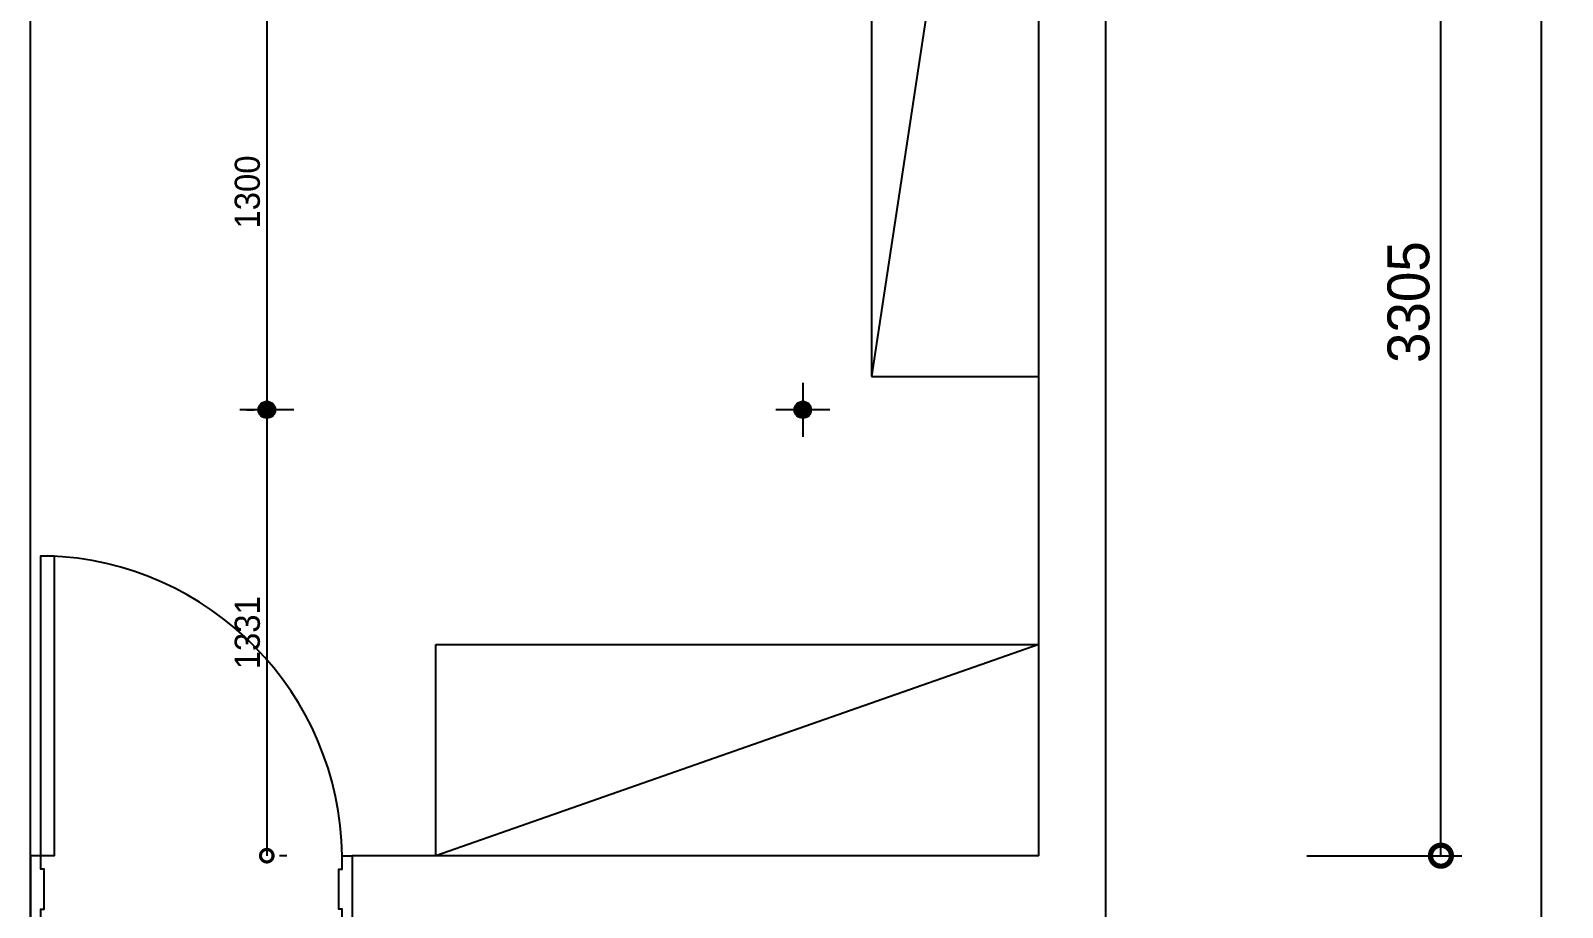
# Model space of a CAD drawing. Header units: inches. Extents: x -4181 to 116552, y 25636 to 44656.
# Drawn here: x 47957 to 52530, y 35042 to 37659 of the extents above; entities that cross this region are included whole.
import ezdxf

# ---------------------------------------------------------------- set-up
doc = ezdxf.new("R2010")
doc.units = ezdxf.units.IN
doc.header["$LTSCALE"] = 50
doc.header["$MEASUREMENT"] = 0
for name, color, linetype in [('02-wal', 2, 'Continuous'), ('07-dim', 5, 'Continuous'), ('07-dim wal', 5, 'Continuous'), ('08-hat', 8, 'Continuous'), ('3TI-CE-LIGHT', 6, 'Continuous'), ('6fur', 6, 'Continuous'), ('CO-DO-FR', 7, 'Continuous'), ('CO-DOOR', 8, 'Continuous'), ('RC-LIGHT', 7, 'Continuous'), ('도면층2', 2, 'Continuous'), ('도면층4', 4, 'Continuous')]:
    doc.layers.add(name, color=color, linetype=linetype)
doc.styles.add('스타일1', font='HY울릉도M.TTF')
doc.dimstyles.new('30', dxfattribs={"dimscale": 30, "dimtxt": 2.5, "dimasz": 2.5, "dimexe": 1.25, "dimexo": 2, "dimtad": 1, "dimdec": 0, "dimtxsty": '스타일1', "dimblk": 'DOTSMALL', "dimcen": 2.5, "dimclrd": 1, "dimclre": 1, "dimclrt": 2, "dimadec": 0, "dimazin": 0, "dimtfac": 1, "dimtix": 1, "dimtmove": 0, "dimatfit": 3, "dimldrblk": 'DOTSMALL', "dimfxl": 1.25, "dimarcsym": 0})
doc.dimstyles.new('50', dxfattribs={"dimscale": 50, "dimtxt": 2.5, "dimasz": 2.5, "dimexe": 1.25, "dimexo": 2, "dimtad": 1, "dimdec": 0, "dimtxsty": '스타일1', "dimblk": 'DOTSMALL', "dimcen": 2.5, "dimclrd": 1, "dimclre": 1, "dimclrt": 2, "dimadec": 0, "dimazin": 0, "dimtfac": 1, "dimtdec": 0, "dimtix": 1, "dimtmove": 0, "dimatfit": 3, "dimldrblk": 'DOTSMALL', "dimfxl": 1.25, "dimarcsym": 0})

# ---------------------------------------------------------------- blocks, each defined once
blk = doc.blocks.new('_DOTSMALL')
at = {"color": 0, "linetype": 'ByBlock', "const_width": 0.5}
blk.add_lwpolyline([(-0.0625, 0, 1), (0.0625, 0, 1)], format="xyb", close=True, dxfattribs=at)
blk = doc.blocks.new('*D102')
at = {"layer": '07-dim', "color": 1, "lineweight": -2, "transparency": 16777216}
for p, q in [((51767.4, 38500.7), (52229.9, 38500.7)), ((52167.4, 35195.7), (52167.4, 38500.7)), ((51767.4, 35195.7), (52229.9, 35195.7))]:
    blk.add_line(p, q, dxfattribs=at)
at = {"layer": 'Defpoints', "color": 0, "transparency": 16777216}
for p in [(51667.4, 38500.7), (52167.4, 38500.7), (51667.4, 35195.7)]:
    blk.add_point(p, dxfattribs=at)
at = {"layer": '07-dim', "color": 1, "lineweight": -2, "transparency": 16777216, "xscale": 125, "yscale": 125, "zscale": 125}
for p, rotation in [((52167.4, 38500.7), 90), ((52167.4, 35195.7), 270)]:
    blk.add_blockref('_DOTSMALL', p, dxfattribs=dict(at, rotation=rotation))
at = {"layer": '07-dim', "color": 2, "transparency": 16777216, "insert": (52071.2, 36848.2), "char_height": 125, "attachment_point": 5, "rotation": 90, "style": '스타일1'}
blk.add_mtext('3305', dxfattribs=at)
blk = doc.blocks.new('*D106')
at = {"layer": '07-dim', "color": 1, "lineweight": -2, "transparency": 16777216}
for p, q in [((51767.4, 40125.7), (52529.9, 40125.7)), ((52467.4, 29216.7), (52467.4, 40125.7)), ((51767.4, 29216.7), (52529.9, 29216.7))]:
    blk.add_line(p, q, dxfattribs=at)
at = {"layer": 'Defpoints', "color": 0, "transparency": 16777216}
for p in [(51667.4, 40125.7), (52467.4, 40125.7), (51667.4, 29216.7)]:
    blk.add_point(p, dxfattribs=at)
at = {"layer": '07-dim', "color": 1, "lineweight": -2, "transparency": 16777216, "xscale": 125, "yscale": 125, "zscale": 125}
for p, rotation in [((52467.4, 40125.7), 90), ((52467.4, 29216.7), 270)]:
    blk.add_blockref('_DOTSMALL', p, dxfattribs=dict(at, rotation=rotation))
at = {"layer": '07-dim', "color": 2, "transparency": 16777216, "insert": (52371.1, 34671.2), "char_height": 125, "attachment_point": 5, "rotation": 90, "style": '스타일1'}
blk.add_mtext('10909', dxfattribs=at)
blk = doc.blocks.new('asfsd')
at = {"layer": '02-wal'}
for p, q in [((26035.6, 32792.4), (26035.6, 40417.4)), ((25835.6, 35487.4), (25835.6, 40217.4)), ((22825.6, 35287.4), (22825.6, 38992.4)), ((25835.6, 35487.4), (23785.6, 35487.4)), ((23785.6, 35487.4), (23785.6, 35337.4))]:
    blk.add_line(p, q, dxfattribs=at)
at = {"layer": 'CO-DO-FR'}
for points in [[(22825.6, 35487.4), (22825.6, 35287.4), (22855.6, 35287.4), (22855.6, 35327.4), (22865.6, 35327.4), (22865.6, 35447.4), (22855.6, 35447.4), (22855.6, 35487.4), (22825.6, 35487.4)], [(23785.6, 35487.4), (23785.6, 35287.4), (23755.6, 35287.4), (23755.6, 35327.4), (23745.6, 35327.4), (23745.6, 35447.4), (23755.6, 35447.4), (23755.6, 35487.4), (23785.6, 35487.4)]]:
    blk.add_lwpolyline(points, close=True, dxfattribs=at)
at = {"layer": 'CO-DOOR'}
blk.add_lwpolyline([(22895.6, 36382.4), (22895.6, 35487.4), (22855.6, 35487.4), (22855.6, 36382.4)], close=True, dxfattribs=at)
blk.add_arc((22847.1, 35474.2), 908.6, 0.8321, 88.1996, dxfattribs=at)
at = {"layer": '도면층2'}
blk.add_line((23785.6, 35487.4), (23785.6, 35337.4), dxfattribs=at)
at = {"layer": '도면층4'}
blk.add_line((23785.6, 35487.4), (23785.6, 35337.4), dxfattribs=at)
blk = doc.blocks.new('cjswjdeh')
at = {"layer": '08-hat'}
for p, q in [((50967.4, 39925.7), (50467.4, 36625.7)), ((50467.4, 39925.7), (50467.4, 36625.7)), ((50967.4, 36625.7), (50967.4, 39925.7)), ((50467.4, 36625.7), (50967.4, 36625.7))]:
    blk.add_line(p, q, dxfattribs=at)
at = {"layer": '3TI-CE-LIGHT', "color": 8}
for p, q in [((49167.4, 35195.7), (49167.4, 35825.7)), ((49167.4, 35825.7), (50967.4, 35825.7)), ((50967.4, 35825.7), (49167.4, 35195.7))]:
    blk.add_line(p, q, dxfattribs=at)
at = {"layer": '6fur'}
blk.add_blockref('asfsd', (25131.8, -291.7), dxfattribs=at)
blk = doc.blocks.new('1')
at = {"linetype": 'Continuous'}
h = blk.add_hatch(color=4, dxfattribs=at)
h.dxf.hatch_style = 1
edge = h.paths.add_edge_path()
edge.add_arc((11539653.5, -14273503.8), 37.5, 0, 360)
at = {"color": 1, "linetype": 'Continuous'}
for p, q in [((11539653.5, -14273637.1), (11539653.5, -14273370.5)), ((11539520.2, -14273503.8), (11539786.8, -14273503.8))]:
    blk.add_line(p, q, dxfattribs=at)
at = {"color": 4, "linetype": 'Continuous'}
for radius in [41.5, 37.5]:
    blk.add_circle((11539653.5, -14273503.8), radius, dxfattribs=at)
blk = doc.blocks.new('*D162')
at = {"layer": '07-dim wal', "color": 1, "lineweight": -2, "transparency": 16777216}
for p, q in [((48602.4, 37826.9), (48624.9, 37826.9)), ((48662.4, 37826.9), (48662.4, 36526.9)), ((48602.4, 36526.9), (48624.9, 36526.9))]:
    blk.add_line(p, q, dxfattribs=at)
at = {"layer": 'Defpoints', "color": 0, "transparency": 16777216}
for p in [(48662.4, 37826.9), (48662.4, 36526.9), (48662.4, 36526.9)]:
    blk.add_point(p, dxfattribs=at)
at = {"layer": '07-dim wal', "color": 1, "lineweight": -2, "transparency": 16777216, "xscale": 75, "yscale": 75, "zscale": 75}
for p, rotation in [((48662.4, 37826.9), 90), ((48662.4, 36526.9), 270)]:
    blk.add_blockref('_DOTSMALL', p, dxfattribs=dict(at, rotation=rotation))
at = {"layer": '07-dim wal', "color": 2, "transparency": 16777216, "insert": (48604.7, 37176.9), "char_height": 75, "attachment_point": 5, "rotation": 90, "style": '스타일1'}
blk.add_mtext('1300', dxfattribs=at)
blk = doc.blocks.new('*D168')
at = {"layer": '07-dim wal', "color": 1, "lineweight": -2, "transparency": 16777216}
for p, q in [((48662.4, 36526.9), (48662.4, 35195.7)), ((48722.4, 36526.9), (48699.9, 36526.9)), ((48722.4, 35195.7), (48699.9, 35195.7))]:
    blk.add_line(p, q, dxfattribs=at)
at = {"layer": 'Defpoints', "color": 0, "transparency": 16777216}
for p in [(48662.4, 36526.9), (48662.4, 35195.7), (48662.4, 35195.7)]:
    blk.add_point(p, dxfattribs=at)
at = {"layer": '07-dim wal', "color": 1, "lineweight": -2, "transparency": 16777216, "xscale": 75, "yscale": 75, "zscale": 75}
for p, rotation in [((48662.4, 36526.9), 90), ((48662.4, 35195.7), 270)]:
    blk.add_blockref('_DOTSMALL', p, dxfattribs=dict(at, rotation=rotation))
at = {"layer": '07-dim wal', "color": 2, "transparency": 16777216, "insert": (48604.7, 35861.3), "char_height": 75, "attachment_point": 5, "rotation": 90, "style": '스타일1'}
blk.add_mtext('1331', dxfattribs=at)

msp = doc.modelspace()

# ---------------------------------------------------------------- block references
at = {"layer": '07-dim wal'}
msp.add_blockref('cjswjdeh', (0, 0), dxfattribs=at)
at = {"layer": 'RC-LIGHT', "xscale": 0.6024096385271789, "yscale": 0.6024096385271789, "zscale": 0.6024096385271789, "rotation": 180}
for p in [(7000260.9, -8561969.4), (7001860.9, -8561969.4)]:
    msp.add_blockref('1', p, dxfattribs=at)

# ---------------------------------------------------------------- dimensions: what is measured, and where the dimension line sits
at = {"layer": '07-dim'}
for base, p1, p2, picture, middle in [((52467.4, 40125.7), (51667.4, 29216.7), (51667.4, 40125.7), '*D106', (52371.1, 34671.2)), ((52167.4, 38500.7), (51667.4, 35195.7), (51667.4, 38500.7), '*D102', (52071.2, 36848.2))]:
    dim = msp.add_linear_dim(base=base, p1=p1, p2=p2, angle=90, dimstyle='50', dxfattribs=at)
    dim.commit()
    dim.dimension.update_dxf_attribs({"geometry": picture, "text_midpoint": middle})
at = {"layer": '07-dim wal'}
for base, p1, p2, picture, middle in [((48662.4, 36526.9), (48662.4, 37826.9), (48662.4, 36526.9), '*D162', (48604.7, 37176.9)), ((48662.4, 35195.7), (48662.4, 36526.9), (48662.4, 35195.7), '*D168', (48604.7, 35861.3))]:
    dim = msp.add_linear_dim(base=base, p1=p1, p2=p2, angle=90, dimstyle='30', dxfattribs=at)
    dim.commit()
    dim.dimension.update_dxf_attribs({"geometry": picture, "text_midpoint": middle})

doc.saveas('drawing.dxf')
